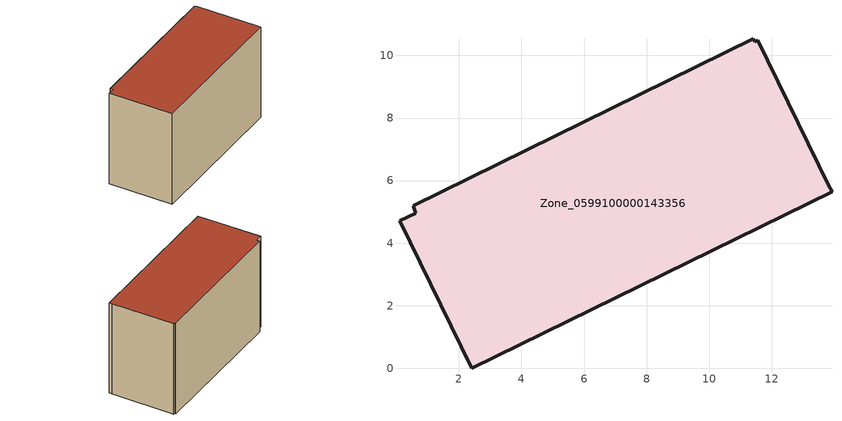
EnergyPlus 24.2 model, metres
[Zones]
Zone_0599100000143356
 floor ground (C_G): 11.56,10.49 13.83,5.83 13.93,5.64 2.41,0 0.1,4.72 0.62,4.96 0.54,5.19 11.41,10.53 11.46,10.44 z0.45
 wall outside (C_F): 2.41,0 13.93,5.64 13.83,5.83 11.56,10.49 11.46,10.44 11.41,10.53 0.54,5.19 0.62,4.96 0.1,4.72 2.41,0 z0.45:8.32
 roof outside (C_R): 13.83,5.83 11.56,10.49 11.46,10.44 11.41,10.53 0.54,5.19 0.62,4.96 0.1,4.72 2.41,0 13.93,5.64 z8.32
[BUILDING]
Pand.0599100000143356: North Axis=0; Terrain=City; Loads Convergence Tolerance Value=0.04; Temperature Convergence Tolerance Value=0.4; Solar Distribution=FullExterior; Maximum Number of Warmup Days=25; Minimum Number of Warmup Days=1
[Site:Location]
Rotterdam.The.Hague.AP_ZH_NLD Design_Conditions: Latitude=51.96; Longitude=4.45; Time Zone=1; Elevation=-4.5
[SITE:GROUNDTEMPERATURE:BUILDINGSURFACE]
18, 18, 18, 18, 18, 18, 18, 18, 18, 18, 18, 18
[MATERIAL] Thermal Absorptance=0.9; Solar Absorptance=0.7; Visible Absorptance=0.7
Name | Roughness | Thickness | Conductivity | Density | Specific Heat
G.TI.1965-1974 | MediumSmooth | 0.15 | 0.882353 | 540 | 1210
F.TI.1965-1974 | Rough | 0.3 | 0.697674 | 1920 | 840
R.TI.1965-1974 | MediumRough | 0.2 | 0.232558 | 1500 | 1000
[CONSTRUCTION]
C_G: G.TI.1965-1974
C_F: F.TI.1965-1974
C_R: R.TI.1965-1974
[ZONE]
Zone_0599100000143356: Type=1; Multiplier=1; Ceiling Height=Autocalculate; Volume=Autocalculate; Floor Area=autocalculate; Part of Total Floor Area=Yes
[ZONEINFILTRATION:DESIGNFLOWRATE]
Infil_Zone_0599100000143356: Zone or ZoneList or Space or SpaceList=Zone_0599100000143356; Schedule=AlwaysOn; Design Flow Rate Calculation Method=Flow/Area; Flow Rate per Floor Area=0.003; Constant Term Coefficient=1; Temperature Term Coefficient=0; Velocity Term Coefficient=0; Velocity Squared Term Coefficient=0
[HVACTEMPLATE:ZONE:IDEALLOADSAIRSYSTEM]
Zone_0599100000143356: Maximum Heating Supply Air Temperature=50; Minimum Cooling Supply Air Temperature=13; Maximum Heating Supply Air Humidity Ratio=0.0156; Minimum Cooling Supply Air Humidity Ratio=0.0077; Heating Limit=NoLimit; Cooling Limit=NoLimit; Dehumidification Control Type=ConstantSensibleHeatRatio; Cooling Sensible Heat Ratio=0.7; Dehumidification Setpoint=60; Humidification Control Type=None; Humidification Setpoint=30; Outdoor Air Method=None; Outdoor Air Flow Rate per Person=0.00944; Outdoor Air Flow Rate per Zone Floor Area=0; Outdoor Air Flow Rate per Zone=0; Demand Controlled Ventilation Type=None; Outdoor Air Economizer Type=NoEconomizer; Heat Recovery Type=None; Sensible Heat Recovery Effectiveness=0.7; Latent Heat Recovery Effectiveness=0.65
[ZONECONTROL:THERMOSTAT]
ThermostatControl_Zone_0599100000143356: Zone or ZoneList=Zone_0599100000143356; Control Type Schedule=DualSetpointControlType; Control 1=Thermostat_Zone_0599100000143356; Temperature Difference Between Cutout And Setpoint=0
[THERMOSTATSETPOINT:DUALSETPOINT]
Thermostat_Zone_0599100000143356: Heating Setpoint Temperature Schedule=HeatingSetpoint_Zone_0599100000143356; Cooling Setpoint Temperature Schedule=CoolingSetpoint_Zone_0599100000143356
[SCHEDULE:COMPACT]
HeatingSetpoint_Zone_0599100000143356: Through: 12/31, For: AllDays, Until: 24:00, 21
CoolingSetpoint_Zone_0599100000143356: Through: 12/31, For: AllDays, Until: 24:00, 24
DualSetpointControlType: Through: 12/31, For: AllDays, Until: 24:00, 4
AlwaysOn: Through: 12/31, For: AllDays, Until: 24:00, 1
